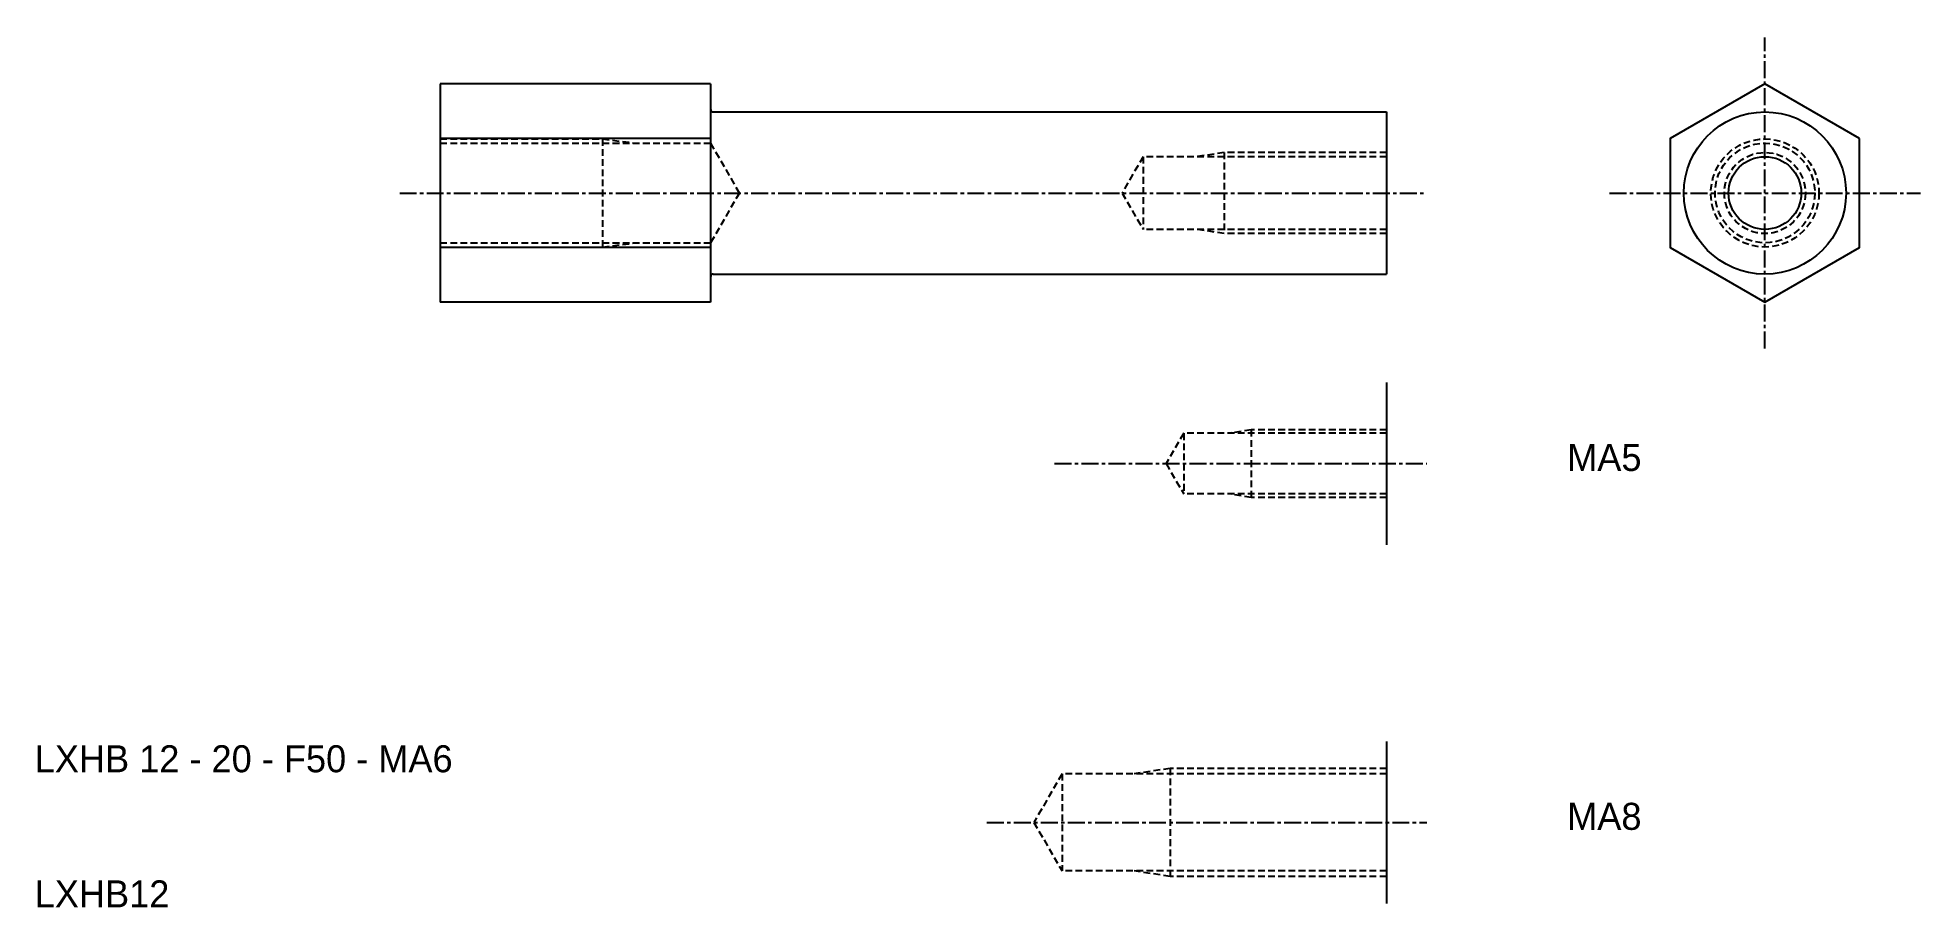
# Model space of a CAD drawing. Extents: x 89 to 228, y -4 to 60.
import ezdxf

# ---------------------------------------------------------------- set-up
doc = ezdxf.new("R2010")
doc.units = 0
doc.linetypes.add('CENTER', pattern=[2, 1.25, -0.25, 0.25, -0.25])
doc.linetypes.add('DASHED', pattern=[0.75, 0.5, -0.25])
doc.layers.get('0').update_dxf_attribs({"linetype": 'CONTINUOUS'})
doc.layers.add('CENTER', color=1, linetype='CENTER')

msp = doc.modelspace()

# ---------------------------------------------------------------- linework, layer by layer
at = {"color": 7, "linetype": 'CONTINUOUS'}
for p, q in [((118.87, 57.07), (118.87, 40.91)), ((138.87, 57.07), (118.87, 57.07)), ((138.87, 57.07), (138.87, 55.19)), ((138.87, 55.19), (138.87, 42.79)), ((139.07, 54.99), (188.87, 54.99)), ((188.87, 54.99), (188.87, 42.99)), ((138.87, 53.03), (118.87, 53.03)), ((138.87, 44.95), (118.87, 44.95)), ((138.87, 42.79), (138.87, 40.91)), ((139.07, 42.99), (188.87, 42.99)), ((138.87, 40.91), (118.87, 40.91)), ((188.87, 34.96), (188.87, 22.96)), ((188.87, 8.41), (188.87, -3.59))]:
    msp.add_line(p, q, dxfattribs=at)
at = {"color": 3, "linetype": 'DASHED'}
for p, q in [((118.87, 52.99), (130.87, 52.99)), ((130.87, 52.99), (133.37, 52.68)), ((130.87, 52.99), (130.87, 44.99)), ((118.87, 52.68), (138.87, 52.68)), ((138.87, 52.68), (141, 48.99)), ((138.87, 52.68), (138.87, 45.3)), ((170.87, 51.68), (169.31, 48.99)), ((188.87, 51.68), (170.87, 51.68)), ((170.87, 51.68), (170.87, 46.3)), ((176.87, 51.99), (174.87, 51.68)), ((188.87, 51.99), (176.87, 51.99)), ((176.87, 51.99), (176.87, 45.99)), ((141, 48.99), (138.87, 45.3)), ((169.31, 48.99), (170.87, 46.3)), ((188.87, 46.3), (170.87, 46.3)), ((176.87, 45.99), (174.87, 46.3)), ((188.87, 45.99), (176.87, 45.99)), ((118.87, 45.3), (138.87, 45.3)), ((118.87, 44.99), (130.87, 44.99)), ((130.87, 44.99), (133.37, 45.3)), ((173.87, 31.21), (172.57, 28.96)), ((173.87, 31.21), (173.87, 26.72)), ((188.87, 31.21), (173.87, 31.21)), ((178.87, 31.46), (177.2, 31.21)), ((178.87, 31.46), (178.87, 26.46)), ((188.87, 31.46), (178.87, 31.46)), ((172.57, 28.96), (173.87, 26.72)), ((188.87, 26.72), (173.87, 26.72)), ((178.87, 26.46), (177.2, 26.72)), ((188.87, 26.46), (178.87, 26.46)), ((164.87, 6), (162.79, 2.41)), ((188.87, 6), (164.87, 6)), ((164.87, 6), (164.87, -1.18)), ((172.87, 6.41), (170.2, 6)), ((188.87, 6.41), (172.87, 6.41)), ((172.87, 6.41), (172.87, -1.59)), ((162.79, 2.41), (164.87, -1.18)), ((188.87, -1.18), (164.87, -1.18)), ((172.87, -1.59), (170.2, -1.18)), ((188.87, -1.59), (172.87, -1.59))]:
    msp.add_line(p, q, dxfattribs=at)
at = {"color": 7, "linetype": 'CONTINUOUS'}
msp.add_lwpolyline([(223.87, 53.03), (216.87, 57.07), (209.87, 53.03), (209.87, 44.95), (216.87, 40.91), (223.87, 44.95)], close=True, dxfattribs=at)
for radius in [6, 2.69]:
    msp.add_circle((216.87, 48.99), radius, dxfattribs=at)
at = {"color": 3, "linetype": 'DASHED'}
for radius in [4, 3.69, 3]:
    msp.add_circle((216.87, 48.99), radius, dxfattribs=at)
at = {"color": 7, "linetype": 'CONTINUOUS'}
for centre, start, end in [((139.07, 55.19), 180, 270), ((139.07, 42.79), 90, 180)]:
    msp.add_arc(centre, 0.2, start, end, dxfattribs=at)
at = {"layer": 'CENTER', "color": 1, "linetype": 'CENTER'}
for p, q in [((216.87, 37.49), (216.87, 60.49)), ((115.87, 48.99), (191.87, 48.99)), ((205.37, 48.99), (228.37, 48.99)), ((164.31, 28.96), (191.87, 28.96)), ((159.31, 2.41), (191.87, 2.41))]:
    msp.add_line(p, q, dxfattribs=at)

# ---------------------------------------------------------------- texts
at = {"color": 7, "linetype": 'CONTINUOUS'}
for s, p in [('MA5', (202.24, 28.42)), ('LXHB 12 - 20 - F50 - MA6', (88.87, 6.12)), ('MA8', (202.24, 1.86)), ('LXHB12', (88.87, -3.88))]:
    msp.add_text(s, height=2, dxfattribs=at).set_placement(p)

doc.saveas('drawing.dxf')
